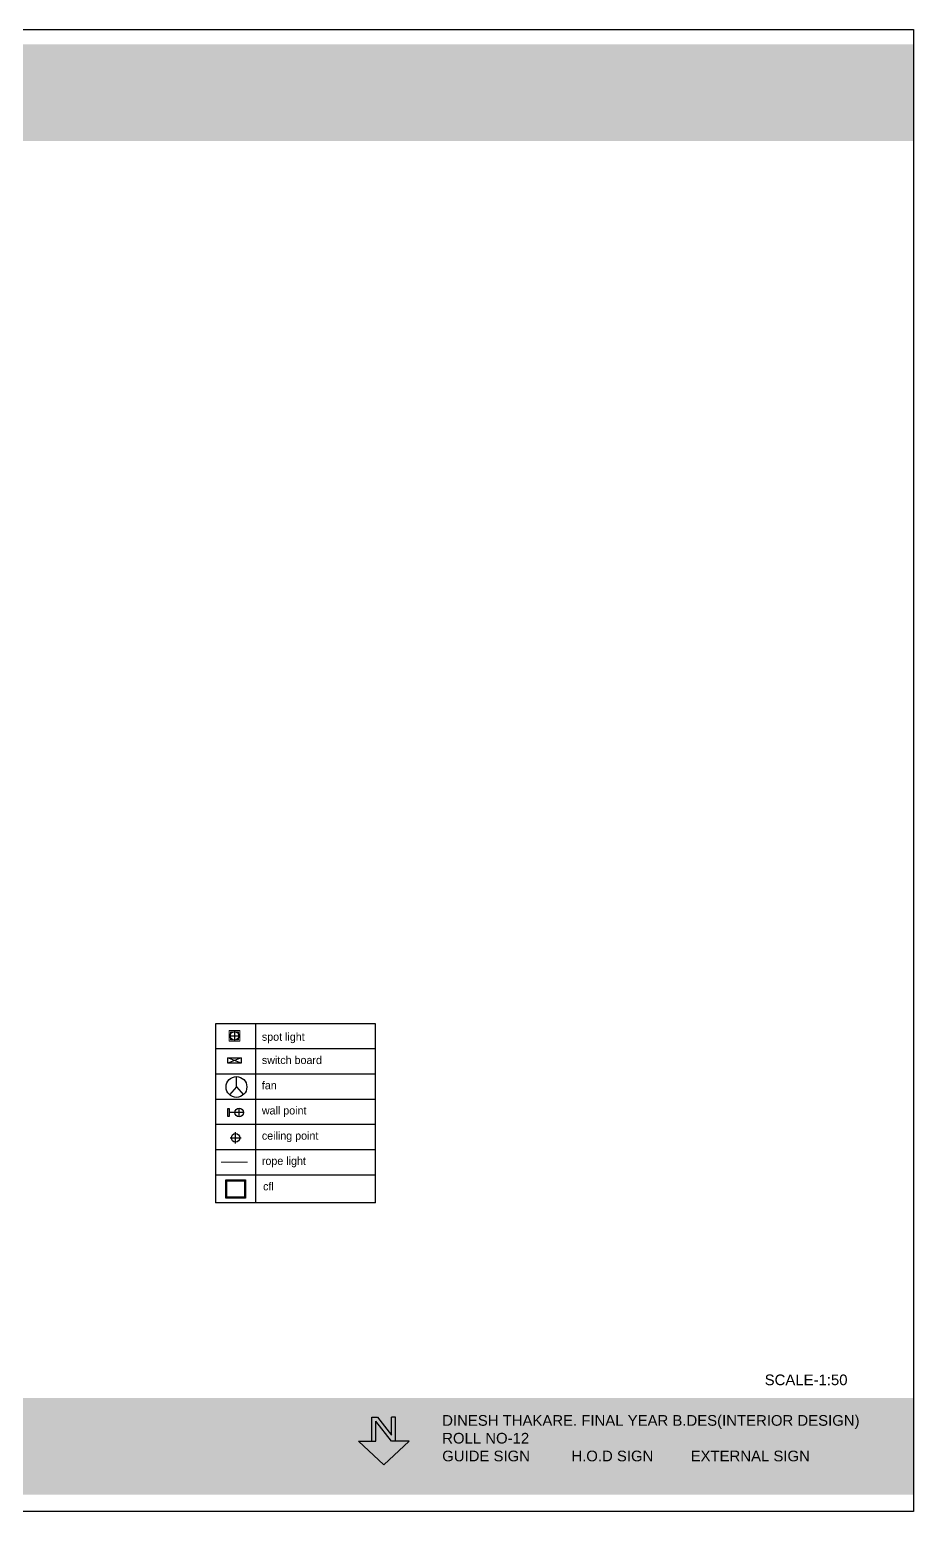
# Model space of a CAD drawing. Header units: millimetres. Extents: x 1521 to 3683, y 1649 to 3322.
# Drawn here: x 2082.71 to 2099.27, y 1649.44 to 1677.22 of the extents above; entities that cross this region are included whole.
import ezdxf

# ---------------------------------------------------------------- set-up
doc = ezdxf.new("R2010")
doc.units = ezdxf.units.MM
doc.header["$LTSCALE"] = 0.1
doc.layers.add('2', color=2, linetype='Continuous')
doc.layers.add('electrical', color=1, linetype='Continuous')
doc.layers.add('Ceiling', color=5, linetype='Continuous', lineweight=13)
doc.layers.add('TEXT', color=6, linetype='Continuous', lineweight=25)

# ---------------------------------------------------------------- blocks, each defined once
blk = doc.blocks.new('A$C3F6A36EA')
h = blk.add_hatch(color=10)
h.set_gradient(color1=(22, 110, 12), color2=(129, 189, 10), tint=0.46)
h.paths.add_polyline_path([(-44.213, 20.41), (-3.313, 20.41), (-3.313, 22.222), (-44.213, 22.222)])
h = blk.add_hatch(color=10)
h.set_gradient(color1=(22, 110, 12), color2=(129, 189, 10), tint=0.46)
h.paths.add_polyline_path([(-44.213, -3.153), (-3.313, -3.153), (-3.313, -4.965), (-44.213, -4.965)])
at = {"color": 0}
blk.add_lwpolyline([(-44.213, 22.5), (-3.313, 22.5), (-3.313, -5.276), (-44.213, -5.276)], close=True, dxfattribs=at)
at = {"insert": (-12.145, -3.471), "char_height": 0.2, "width": 22.63115, "attachment_point": 1}
blk.add_mtext('{\\f@Arial Unicode MS|b0|i0|c0|p34;\\C255;\\c16777215;DINESH THAKARE. FINAL YEAR B.DES(INTERIOR DESIGN)\\PROLL NO-12 \\PGUIDE SIGN          H.O.D SIGN         EXTERNAL SIGN}', dxfattribs=at)
blk = doc.blocks.new('N')
at = {"layer": '2', "color": 0}
for p, q in [((1629.328, 1645.586), (1628.851, 1645.141)), ((1629.328, 1645.586), (1629.803, 1645.141)), ((1628.851, 1645.141), (1629.105, 1645.141)), ((1629.105, 1645.141), (1629.105, 1644.695)), ((1629.105, 1645.141), (1629.18, 1645.141)), ((1629.18, 1645.141), (1629.477, 1644.769)), ((1629.447, 1644.695), (1629.18, 1645.029)), ((1629.18, 1645.029), (1629.18, 1644.695)), ((1629.477, 1645.141), (1629.477, 1644.769)), ((1629.551, 1645.141), (1629.477, 1645.141)), ((1629.803, 1645.141), (1629.551, 1645.141)), ((1629.551, 1645.141), (1629.551, 1644.695)), ((1629.105, 1644.695), (1629.18, 1644.695)), ((1629.551, 1644.695), (1629.447, 1644.695))]:
    blk.add_line(p, q, dxfattribs=at)

msp = doc.modelspace()

# ---------------------------------------------------------------- linework, layer by layer
at = {"color": 10}
for points in [[(2086.385, 1655.6564), (2086.754, 1655.6564), (2086.754, 1655.3114), (2086.385, 1655.3114)], [(2086.395, 1655.6464), (2086.744, 1655.6464), (2086.744, 1655.3214), (2086.395, 1655.3214)], [(2086.405, 1655.6364), (2086.734, 1655.6364), (2086.734, 1655.3314), (2086.405, 1655.3314)]]:
    msp.add_lwpolyline(points, close=True, dxfattribs=at)
at = {"layer": 'Ceiling'}
for p, q in [((2086.4472, 1658.2534), (2086.4472, 1658.4534)), ((2086.4472, 1658.4534), (2086.6472, 1658.4534)), ((2086.4472, 1658.2534), (2086.6472, 1658.2534)), ((2086.4722, 1658.2781), (2086.4722, 1658.4281)), ((2086.6222, 1658.4281), (2086.4722, 1658.4281)), ((2086.6222, 1658.2781), (2086.4722, 1658.2781)), ((2086.6222, 1658.2781), (2086.6222, 1658.4281)), ((2086.6472, 1658.2534), (2086.6472, 1658.4534)), ((2086.7927, 1655.9845), (2086.2953, 1655.9845))]:
    msp.add_line(p, q, dxfattribs=at)
at = {"layer": 'electrical'}
for p, q in [((2089.1929, 1658.5819), (2086.1929, 1658.5819)), ((2086.1929, 1658.5819), (2086.1929, 1655.2279)), ((2086.9397, 1658.5819), (2086.9397, 1655.2279)), ((2089.1929, 1655.2279), (2089.1929, 1658.5819)), ((2089.1929, 1658.1092), (2086.1929, 1658.1092)), ((2086.4249, 1657.9417), (2086.6749, 1657.9417)), ((2086.4249, 1657.844), (2086.4249, 1657.9417)), ((2086.6749, 1657.844), (2086.4249, 1657.9417)), ((2086.6749, 1657.9417), (2086.4249, 1657.844)), ((2086.6749, 1657.844), (2086.4249, 1657.844)), ((2086.6749, 1657.9417), (2086.6749, 1657.844)), ((2089.1929, 1657.6366), (2086.1929, 1657.6366)), ((2086.5847, 1657.3964), (2086.4556, 1657.2508)), ((2086.5847, 1657.3964), (2086.5847, 1657.5909)), ((2086.5847, 1657.3964), (2086.7138, 1657.2508)), ((2089.1929, 1657.164), (2086.1929, 1657.164)), ((2089.1929, 1656.6913), (2086.1929, 1656.6913)), ((2089.1929, 1656.2187), (2086.1929, 1656.2187)), ((2089.1929, 1655.7461), (2086.1929, 1655.7461)), ((2089.1929, 1655.2279), (2086.1929, 1655.2279))]:
    msp.add_line(p, q, dxfattribs=at)
at = {"layer": 'electrical', "ltscale": 0.0025}
for p, q in [((2086.4423, 1658.3534), (2086.6521, 1658.3534)), ((2086.5472, 1658.4583), (2086.5472, 1658.2485)), ((2086.5472, 1658.3534), (2086.5472, 1658.3534)), ((2086.714, 1656.9165), (2086.4493, 1656.9165)), ((2086.6341, 1656.8366), (2086.6341, 1656.9964)), ((2086.4641, 1656.4434), (2086.6739, 1656.4434)), ((2086.569, 1656.3385), (2086.569, 1656.5483)), ((2086.569, 1656.4434), (2086.569, 1656.4434))]:
    msp.add_line(p, q, dxfattribs=at)
msp.add_lwpolyline([(2086.4493, 1656.8415), (2086.4243, 1656.8415), (2086.4243, 1656.9915), (2086.4493, 1656.9915)], close=True, dxfattribs=at)
for centre in [(2086.5472, 1658.3534), (2086.6341, 1656.9165), (2086.569, 1656.4434)]:
    msp.add_circle(centre, 0.0799, dxfattribs=at)
at = {"layer": 'electrical'}
msp.add_circle((2086.5847, 1657.3964), 0.1945, dxfattribs=at)

# ---------------------------------------------------------------- block references
at = {"color": 0}
msp.add_blockref('A$C3F6A36EA', (2102.5868, 1654.7171), dxfattribs=at)
at = {"color": 7, "true_color": 0xffffff, "rotation": 180}
msp.add_blockref('N', (3718.6734, 3295.8991), dxfattribs=at)

# ---------------------------------------------------------------- texts
at = {"insert": (2096.4868, 1652.0065), "char_height": 0.2, "width": 33.946729, "attachment_point": 1}
msp.add_mtext('{\\f@Arial Unicode MS|b0|i0|c0|p34;SCALE-1:50}', dxfattribs=at)
at = {"layer": 'TEXT', "char_height": 0.15, "attachment_point": 1}
for s, insert, width in [('{\\fBankGothic Lt BT|b0|i0|c0|p34;spot light}', (2087.0611, 1658.4127), 1.809448), ('{\\fBankGothic Lt BT|b0|i0|c0|p34;switch board}', (2087.0611, 1657.9763), 2.245393), ('{\\fBankGothic Lt BT|b0|i0|c0|p34;fan}', (2087.0611, 1657.5037), 2.245393), ('{\\fBankGothic Lt BT|b0|i0|c0|p34;wall point}', (2087.0611, 1657.031), 2.245393), ('{\\fBankGothic Lt BT|b0|i0|c0|p34;ceiling point}', (2087.0611, 1656.5584), 2.245393), ('{\\fBankGothic Lt BT|b0|i0|c0|p34;rope light}', (2087.0611, 1656.0858), 2.245393), ('{\\fBankGothic Lt BT|b0|i0|c0|p34;cfl }', (2087.0833, 1655.6094), 2.245393)]:
    msp.add_mtext(s, dxfattribs=dict(at, insert=insert, width=width))

doc.saveas('drawing.dxf')
